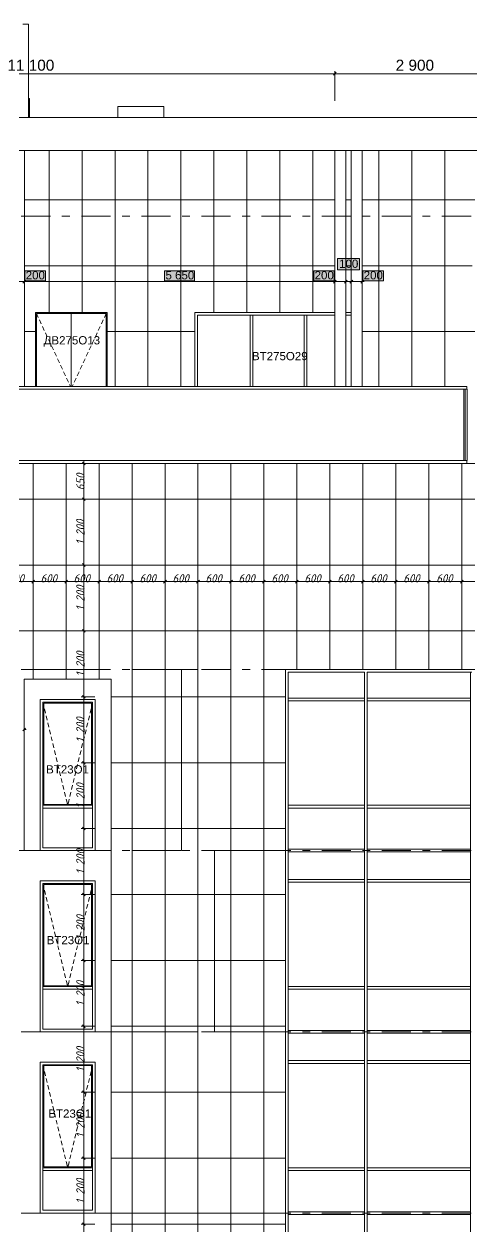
# Model space of a CAD drawing. Header units: millimetres. Extents: x 1499747 to 4230374, y -28481 to 441852.
# Drawn here: x 2795137 to 2803287, y 8664 to 30567 of the extents above; entities that cross this region are included whole.
import ezdxf
from ezdxf.xclip import XClip

# ---------------------------------------------------------------- set-up
doc = ezdxf.new("R2010")
doc.units = ezdxf.units.MM
doc.header["$MEASUREMENT"] = 0
doc.header["$XCLIPFRAME"] = 0
doc.linetypes.add('Штрих-Штриховая', pattern=[1093.611073, 529.166651, -211.666656, 141.111112, -211.666656])
for name, color, linetype, lineweight in [('3 Фасад_27_0_Ном._пера__20_Ном._пера__1', 1, 'Continuous', 18), ('3 Фасад_27_Витражные окна_Ном._пера__1_Ном._пера__7', 7, 'Continuous', 18), ('3 Фасад_27_Витражные окна_Ном._пера__20_Ном._пера__1', 1, 'Continuous', 18), ('3 Фасад_27_Витражные окна_Ном._пера__92_Ном._пера__233', 233, 'Continuous', 18), ('3 Фасад_27_Двери Archicad_Ном._пера__1_Ном._пера__7', 7, 'Continuous', 18), ('3 Фасад_27_Двери Archicad_Ном._пера__3_Ном._пера__30', 30, 'Continuous', 18), ('3 Фасад_27_Конструктив - Колонны_Ном._пера__8_Ном._пера__12', 12, 'Continuous', 18), ('3 Фасад_27_Конструктив - Стены Ненесущие Газоблок_Ном._пера__1_Ном._пера__7', 7, 'Continuous', 18), ('3 Фасад_27_Отделка керамика_Ном._пера__1_Ном._пера__7', 7, 'Continuous', 18), ('3 Фасад_27_Отделка керамика_Ном._пера__74_Ном._пера__255', 255, 'Continuous', 18), ('3 Фасад_27_Отделка керамика_Ном._пера__89_Ном._пера__111', 111, 'Continuous', 18), ('3 Фасад_27_Парапет_Ном._пера__20_Ном._пера__1', 1, 'Continuous', 18), ('3 Фасад_27_Размер - ГКЛ перегородки_Ном._пера__20_Ном._пера__1', 1, 'Continuous', 18), ('3 Фасад_27_Размер - ГКЛ перегородки_Ном._пера__5_Ном._пера__5', 5, 'Continuous', 18), ('3 Фасад_27_Размер - Общий_Ном._пера__125_Ном._пера__255', 255, 'Continuous', 18), ('3 Фасад_27_Размер - Общий_Ном._пера__1_Ном._пера__7', 7, 'Continuous', 18), ('3 Фасад_27_Сетка кладки_Ном._пера__1_Ном._пера__7', 7, 'Continuous', 18)]:
    doc.layers.add(name, color=color, linetype=linetype, lineweight=lineweight)
doc.layers.add('Чертеж и Рисунок', color=7, linetype='Continuous')
doc.styles.add('СГЕНЕРИР_СТИЛЬ_1', font='')
doc.styles.add('СГЕНЕРИР_СТИЛЬ_2', font='arial.ttf')
doc.styles.get('СГЕНЕРИР_СТИЛЬ_1').set_extended_font_data('GOST Common', italic=True)

# ---------------------------------------------------------------- blocks, each defined once
blk = doc.blocks.new('Чертеж_7_27', base_point=(1694889, 9891))
at = {"layer": '3 Фасад_27_Размер - Общий_Ном._пера__125_Ном._пера__255', "linetype": 'Continuous', "true_color": 0x939598}
for points in [[(1694639, 53763), (1695039, 53763), (1695039, 53970), (1694639, 53970)], [(1694639, 53763), (1695039, 53763), (1695039, 53970), (1694639, 53970)], [(1694639, 53763), (1695039, 53763), (1695039, 53970), (1694639, 53970)], [(1688949, 53566), (1689322, 53566), (1689322, 53746), (1688949, 53746)], [(1691492, 53566), (1692036, 53566), (1692036, 53746), (1691492, 53746)], [(1694206, 53566), (1694579, 53566), (1694579, 53746), (1694206, 53746)], [(1695099, 53566), (1695472, 53566), (1695472, 53746), (1695099, 53746)]]:
    blk.add_hatch(color=252, dxfattribs=at).paths.add_polyline_path(points)
at = {"layer": '3 Фасад_27_0_Ном._пера__20_Ном._пера__1', "color": 252, "linetype": 'Штрих-Штриховая', "true_color": 0x939598}
for p, q in [((1677947, 54741), (1716089, 54741)), ((1677947, 50241), (1716089, 50241)), ((1677947, 46491), (1716089, 46491)), ((1677947, 43191), (1716089, 43191)), ((1677947, 39891), (1716089, 39891)), ((1677947, 36591), (1716089, 36591))]:
    blk.add_line(p, q, dxfattribs=at)
at = {"layer": '3 Фасад_27_Витражные окна_Ном._пера__1_Ном._пера__7', "color": 252, "linetype": 'Continuous', "true_color": 0x939598}
for p, q in [((1692089, 52941), (1692089, 51641)), ((1693047, 52941), (1692089, 52941)), ((1693072, 52941), (1693047, 52941)), ((1693047, 51641), (1693047, 52941)), ((1693097, 52941), (1693072, 52941)), ((1693097, 51641), (1693097, 52941)), ((1694031, 52941), (1693097, 52941)), ((1694056, 52941), (1694031, 52941)), ((1694031, 51641), (1694031, 52941)), ((1694081, 52941), (1694056, 52941)), ((1694081, 51641), (1694081, 52941)), ((1694589, 52941), (1694081, 52941)), ((1694889, 52941), (1694789, 52941)), ((1681789, 51641), (1696813, 51641)), ((1681789, 51591), (1696813, 51591)), ((1696813, 51641), (1696989, 51641)), ((1696813, 51591), (1696954, 51591)), ((1696934, 50291), (1696934, 51591)), ((1696954, 51591), (1696961, 51591)), ((1696961, 51591), (1696968, 51591)), ((1696961, 50291), (1696961, 51591)), ((1696968, 51591), (1696989, 51591)), ((1696989, 51641), (1696989, 51591)), ((1696989, 51591), (1696996, 51591)), ((1696996, 50291), (1696996, 51591)), ((1681824, 50291), (1696813, 50291)), ((1692099, 50241), (1696813, 50241)), ((1696813, 50291), (1696954, 50291)), ((1696813, 50241), (1696989, 50241)), ((1696961, 50291), (1696954, 50291)), ((1696968, 50291), (1696961, 50291)), ((1696968, 50291), (1696989, 50291)), ((1696996, 50291), (1696989, 50291)), ((1696989, 50241), (1696989, 50291)), ((1693689, 46491), (1695153, 46491)), ((1693689, 46491), (1693689, 45941)), ((1693739, 46441), (1695128, 46441)), ((1693739, 46441), (1693739, 45966)), ((1695128, 45966), (1695128, 46441)), ((1695153, 46491), (1697084, 46491)), ((1695178, 46441), (1697084, 46441)), ((1695178, 45966), (1695178, 46441)), ((1697059, 45941), (1697059, 46441)), ((1689278, 45891), (1689728, 45891)), ((1689278, 45591), (1689278, 45891)), ((1690163, 45876), (1689293, 45876)), ((1689293, 45876), (1689293, 44031)), ((1689728, 45891), (1690178, 45891)), ((1690163, 44031), (1690163, 45876)), ((1690178, 45591), (1690178, 45891)), ((1693689, 45941), (1693689, 43991)), ((1693739, 45966), (1695128, 45966)), ((1693739, 45966), (1693739, 45941)), ((1693739, 45941), (1693739, 45916)), ((1693739, 45916), (1695128, 45916)), ((1693739, 45916), (1693739, 44016)), ((1695128, 45941), (1695128, 45966)), ((1695128, 45916), (1695128, 45941)), ((1695128, 44016), (1695128, 45916)), ((1695178, 45966), (1697059, 45966)), ((1695178, 45941), (1695178, 45966)), ((1695178, 45916), (1695178, 45941)), ((1695178, 45916), (1697059, 45916)), ((1695178, 44016), (1695178, 45916)), ((1697059, 43991), (1697059, 45941)), ((1689278, 44191), (1689278, 45591)), ((1690178, 44191), (1690178, 45591)), ((1689278, 44016), (1689278, 44191)), ((1689293, 44031), (1690163, 44031)), ((1690178, 44016), (1690178, 44191)), ((1689278, 43991), (1689278, 44016)), ((1689728, 44016), (1689278, 44016)), ((1689278, 43966), (1689278, 43991)), ((1689278, 43241), (1689278, 43966)), ((1689728, 43966), (1689278, 43966)), ((1690178, 44016), (1689728, 44016)), ((1690178, 43966), (1689728, 43966)), ((1690178, 43991), (1690178, 44016)), ((1690178, 43966), (1690178, 43991)), ((1690178, 43241), (1690178, 43966)), ((1693689, 43991), (1693689, 43191)), ((1693739, 44016), (1695128, 44016)), ((1693739, 44016), (1693739, 43991)), ((1693739, 43991), (1693739, 43966)), ((1693739, 43966), (1695128, 43966)), ((1693739, 43966), (1693739, 43216)), ((1695128, 43991), (1695128, 44016)), ((1695128, 43966), (1695128, 43991)), ((1695128, 43216), (1695128, 43966)), ((1695178, 44016), (1697059, 44016)), ((1695178, 43991), (1695178, 44016)), ((1695178, 43966), (1695178, 43991)), ((1695178, 43966), (1697059, 43966)), ((1695178, 43216), (1695178, 43966)), ((1697059, 43191), (1697059, 43991)), ((1689728, 43241), (1689278, 43241)), ((1690178, 43241), (1689728, 43241)), ((1693689, 43191), (1693689, 42641)), ((1693739, 43216), (1695128, 43216)), ((1693739, 43216), (1693739, 43191)), ((1693739, 43191), (1693739, 43166)), ((1693739, 43166), (1695128, 43166)), ((1693739, 43166), (1693739, 42666)), ((1695128, 43191), (1695128, 43216)), ((1695128, 43166), (1695128, 43191)), ((1695128, 42666), (1695128, 43166)), ((1695178, 43216), (1697059, 43216)), ((1695178, 43191), (1695178, 43216)), ((1695178, 43166), (1695178, 43191)), ((1695178, 43166), (1697059, 43166)), ((1695178, 42666), (1695178, 43166)), ((1697059, 42641), (1697059, 43191)), ((1689278, 42591), (1689728, 42591)), ((1689278, 42291), (1689278, 42591)), ((1690163, 42576), (1689293, 42576)), ((1689293, 42576), (1689293, 40731)), ((1689728, 42591), (1690178, 42591)), ((1690163, 40731), (1690163, 42576)), ((1690178, 42291), (1690178, 42591)), ((1693689, 42641), (1693689, 40691)), ((1693739, 42666), (1695128, 42666)), ((1693739, 42666), (1693739, 42641)), ((1693739, 42641), (1693739, 42616)), ((1693739, 42616), (1695128, 42616)), ((1693739, 42616), (1693739, 40716)), ((1695128, 42641), (1695128, 42666)), ((1695128, 42616), (1695128, 42641)), ((1695128, 40716), (1695128, 42616)), ((1695178, 42666), (1697059, 42666)), ((1695178, 42641), (1695178, 42666)), ((1695178, 42616), (1695178, 42641)), ((1695178, 42616), (1697059, 42616)), ((1695178, 40716), (1695178, 42616)), ((1697059, 40691), (1697059, 42641)), ((1689278, 40891), (1689278, 42291)), ((1690178, 40891), (1690178, 42291)), ((1689278, 40716), (1689278, 40891)), ((1690178, 40716), (1690178, 40891)), ((1689278, 40691), (1689278, 40716)), ((1689728, 40716), (1689278, 40716)), ((1689278, 40666), (1689278, 40691)), ((1689278, 39941), (1689278, 40666)), ((1689728, 40666), (1689278, 40666)), ((1689293, 40731), (1690163, 40731)), ((1690178, 40716), (1689728, 40716)), ((1690178, 40666), (1689728, 40666)), ((1690178, 40691), (1690178, 40716)), ((1690178, 40666), (1690178, 40691)), ((1690178, 39941), (1690178, 40666)), ((1693689, 40691), (1693689, 39891)), ((1693739, 40716), (1695128, 40716)), ((1693739, 40716), (1693739, 40691)), ((1693739, 40691), (1693739, 40666)), ((1693739, 40666), (1695128, 40666)), ((1693739, 40666), (1693739, 39916)), ((1695128, 40691), (1695128, 40716)), ((1695128, 40666), (1695128, 40691)), ((1695128, 39916), (1695128, 40666)), ((1695178, 40716), (1697059, 40716)), ((1695178, 40691), (1695178, 40716)), ((1695178, 40666), (1695178, 40691)), ((1695178, 40666), (1697059, 40666)), ((1695178, 39916), (1695178, 40666)), ((1697059, 39891), (1697059, 40691)), ((1689728, 39941), (1689278, 39941)), ((1690178, 39941), (1689728, 39941)), ((1693689, 39891), (1693689, 39341)), ((1693739, 39916), (1695128, 39916)), ((1693739, 39916), (1693739, 39891)), ((1693739, 39891), (1693739, 39866)), ((1693739, 39866), (1695128, 39866)), ((1693739, 39866), (1693739, 39366)), ((1695128, 39891), (1695128, 39916)), ((1695128, 39866), (1695128, 39891)), ((1695128, 39366), (1695128, 39866)), ((1695178, 39916), (1697059, 39916)), ((1695178, 39891), (1695178, 39916)), ((1695178, 39866), (1695178, 39891)), ((1695178, 39866), (1697059, 39866)), ((1695178, 39366), (1695178, 39866)), ((1697059, 39341), (1697059, 39891)), ((1689278, 39291), (1689728, 39291)), ((1689278, 38991), (1689278, 39291)), ((1690163, 39276), (1689293, 39276)), ((1689293, 39276), (1689293, 37431)), ((1689728, 39291), (1690178, 39291)), ((1690163, 37431), (1690163, 39276)), ((1690178, 38991), (1690178, 39291)), ((1693689, 39341), (1693689, 37391)), ((1693739, 39366), (1695128, 39366)), ((1693739, 39366), (1693739, 39341)), ((1693739, 39341), (1693739, 39316)), ((1693739, 39316), (1695128, 39316)), ((1693739, 39316), (1693739, 37416)), ((1695128, 39341), (1695128, 39366)), ((1695128, 39316), (1695128, 39341)), ((1695128, 37416), (1695128, 39316)), ((1695178, 39366), (1697059, 39366)), ((1695178, 39341), (1695178, 39366)), ((1695178, 39316), (1695178, 39341)), ((1695178, 39316), (1697059, 39316)), ((1695178, 37416), (1695178, 39316)), ((1697059, 37391), (1697059, 39341)), ((1689278, 37591), (1689278, 38991)), ((1690178, 37591), (1690178, 38991)), ((1689278, 37416), (1689278, 37591)), ((1690178, 37416), (1690178, 37591)), ((1689278, 37391), (1689278, 37416)), ((1689728, 37416), (1689278, 37416)), ((1689278, 37366), (1689278, 37391)), ((1689278, 36641), (1689278, 37366)), ((1689728, 37366), (1689278, 37366)), ((1689293, 37431), (1690163, 37431)), ((1690178, 37416), (1689728, 37416)), ((1690178, 37366), (1689728, 37366)), ((1690178, 37391), (1690178, 37416)), ((1690178, 37366), (1690178, 37391)), ((1690178, 36641), (1690178, 37366)), ((1693689, 37391), (1693689, 36591)), ((1693739, 37416), (1695128, 37416)), ((1693739, 37416), (1693739, 37391)), ((1693739, 37391), (1693739, 37366)), ((1693739, 37366), (1695128, 37366)), ((1693739, 37366), (1693739, 36616)), ((1695128, 37391), (1695128, 37416)), ((1695128, 37366), (1695128, 37391)), ((1695128, 36616), (1695128, 37366)), ((1695178, 37416), (1697059, 37416)), ((1695178, 37391), (1695178, 37416)), ((1695178, 37366), (1695178, 37391)), ((1695178, 37366), (1697059, 37366)), ((1695178, 36616), (1695178, 37366)), ((1697059, 36591), (1697059, 37391)), ((1689728, 36641), (1689278, 36641)), ((1690178, 36641), (1689728, 36641)), ((1693689, 36591), (1693689, 36041)), ((1693739, 36616), (1695128, 36616)), ((1693739, 36616), (1693739, 36591)), ((1693739, 36591), (1693739, 36566)), ((1695128, 36591), (1695128, 36616)), ((1695128, 36566), (1695128, 36591)), ((1695178, 36616), (1697059, 36616)), ((1695178, 36591), (1695178, 36616)), ((1695178, 36566), (1695178, 36591)), ((1697059, 36041), (1697059, 36591)), ((1693739, 36566), (1695128, 36566)), ((1693739, 36566), (1693739, 36066)), ((1695128, 36066), (1695128, 36566)), ((1695178, 36566), (1697059, 36566)), ((1695178, 36066), (1695178, 36566))]:
    blk.add_line(p, q, dxfattribs=at)
at = {"layer": '3 Фасад_27_Витражные окна_Ном._пера__92_Ном._пера__233', "color": 252, "linetype": 'Continuous', "true_color": 0x939598}
for p, q in [((1689278, 45876), (1689292, 45819)), ((1690178, 45876), (1690165, 45819)), ((1689304, 45770), (1689323, 45692)), ((1689334, 45644), (1689353, 45566)), ((1690122, 45644), (1690104, 45566)), ((1690153, 45770), (1690134, 45692)), ((1689365, 45517), (1689384, 45439)), ((1689395, 45391), (1689414, 45313)), ((1690061, 45391), (1690043, 45313)), ((1690092, 45517), (1690073, 45439)), ((1689426, 45264), (1689445, 45187)), ((1689456, 45138), (1689475, 45060)), ((1690000, 45138), (1689982, 45060)), ((1690031, 45264), (1690012, 45187)), ((1689487, 45012), (1689506, 44934)), ((1689970, 45012), (1689951, 44934)), ((1689517, 44885), (1689536, 44808)), ((1689548, 44759), (1689567, 44681)), ((1689909, 44759), (1689890, 44681)), ((1689939, 44885), (1689921, 44808)), ((1689578, 44633), (1689597, 44555)), ((1689609, 44506), (1689628, 44428)), ((1689848, 44506), (1689829, 44428)), ((1689878, 44633), (1689860, 44555)), ((1689639, 44380), (1689658, 44302)), ((1689670, 44253), (1689689, 44176)), ((1689787, 44253), (1689768, 44176)), ((1689817, 44380), (1689799, 44302)), ((1689700, 44127), (1689710, 44089)), ((1689710, 44089), (1689724, 44031)), ((1689724, 44031), (1689727, 44016)), ((1689733, 44031), (1689730, 44016)), ((1689747, 44089), (1689733, 44031)), ((1689756, 44127), (1689747, 44089)), ((1689278, 42576), (1689292, 42519)), ((1690178, 42576), (1690165, 42519)), ((1689304, 42470), (1689323, 42392)), ((1689334, 42344), (1689353, 42266)), ((1690122, 42344), (1690104, 42266)), ((1690153, 42470), (1690134, 42392)), ((1689365, 42217), (1689384, 42139)), ((1689395, 42091), (1689414, 42013)), ((1690061, 42091), (1690043, 42013)), ((1690092, 42217), (1690073, 42139)), ((1689426, 41964), (1689445, 41887)), ((1689456, 41838), (1689475, 41760)), ((1690000, 41838), (1689982, 41760)), ((1690031, 41964), (1690012, 41887)), ((1689487, 41712), (1689506, 41634)), ((1689970, 41712), (1689951, 41634)), ((1689517, 41585), (1689536, 41508)), ((1689548, 41459), (1689567, 41381)), ((1689909, 41459), (1689890, 41381)), ((1689939, 41585), (1689921, 41508)), ((1689578, 41333), (1689597, 41255)), ((1689609, 41206), (1689628, 41128)), ((1689848, 41206), (1689829, 41128)), ((1689878, 41333), (1689860, 41255)), ((1689639, 41080), (1689658, 41002)), ((1689817, 41080), (1689799, 41002)), ((1689670, 40953), (1689689, 40876)), ((1689700, 40827), (1689710, 40789)), ((1689710, 40789), (1689724, 40731)), ((1689747, 40789), (1689733, 40731)), ((1689756, 40827), (1689747, 40789)), ((1689787, 40953), (1689768, 40876)), ((1689724, 40731), (1689727, 40716)), ((1689733, 40731), (1689730, 40716)), ((1689278, 39276), (1689292, 39219)), ((1690178, 39276), (1690165, 39219)), ((1689304, 39170), (1689323, 39092)), ((1689334, 39044), (1689353, 38966)), ((1690122, 39044), (1690104, 38966)), ((1690153, 39170), (1690134, 39092)), ((1689365, 38917), (1689384, 38839)), ((1689395, 38791), (1689414, 38713)), ((1690061, 38791), (1690043, 38713)), ((1690092, 38917), (1690073, 38839)), ((1689426, 38664), (1689445, 38587)), ((1690031, 38664), (1690012, 38587)), ((1689456, 38538), (1689475, 38460)), ((1689487, 38412), (1689506, 38334)), ((1689970, 38412), (1689951, 38334)), ((1690000, 38538), (1689982, 38460)), ((1689517, 38285), (1689536, 38208)), ((1689548, 38159), (1689567, 38081)), ((1689909, 38159), (1689890, 38081)), ((1689939, 38285), (1689921, 38208)), ((1689578, 38033), (1689597, 37955)), ((1689609, 37906), (1689628, 37828)), ((1689848, 37906), (1689829, 37828)), ((1689878, 38033), (1689860, 37955)), ((1689639, 37780), (1689658, 37702)), ((1689817, 37780), (1689799, 37702)), ((1689670, 37653), (1689689, 37576)), ((1689700, 37527), (1689710, 37489)), ((1689710, 37489), (1689724, 37431)), ((1689747, 37489), (1689733, 37431)), ((1689756, 37527), (1689747, 37489)), ((1689787, 37653), (1689768, 37576)), ((1689724, 37431), (1689727, 37416)), ((1689733, 37431), (1689730, 37416))]:
    blk.add_line(p, q, dxfattribs=at)
at = {"layer": '3 Фасад_27_Двери Archicad_Ном._пера__1_Ном._пера__7', "color": 252, "linetype": 'Continuous', "true_color": 0x939598}
for p, q in [((1689794, 52971), (1689159, 52971)), ((1689159, 52971), (1689159, 51641)), ((1689794, 51641), (1689794, 52971)), ((1689794, 52971), (1690429, 52971)), ((1690429, 52971), (1690429, 51641))]:
    blk.add_line(p, q, dxfattribs=at)
at = {"layer": '3 Фасад_27_Двери Archicad_Ном._пера__3_Ном._пера__30', "color": 252, "linetype": 'Continuous', "true_color": 0x939598}
for p, q in [((1689033, 56884), (1689014, 56884)), ((1689033, 56541), (1689033, 56884)), ((1689159, 52971), (1689193, 52899)), ((1689214, 52853), (1689247, 52781)), ((1690374, 52853), (1690340, 52781)), ((1690429, 52971), (1690395, 52899)), ((1689269, 52736), (1689302, 52663)), ((1689323, 52618), (1689357, 52545)), ((1690264, 52618), (1690231, 52545)), ((1690319, 52736), (1690285, 52663)), ((1689378, 52500), (1689412, 52427)), ((1689433, 52382), (1689467, 52309)), ((1690155, 52382), (1690121, 52309)), ((1690210, 52500), (1690176, 52427)), ((1689488, 52264), (1689522, 52192)), ((1689543, 52146), (1689576, 52074)), ((1690045, 52146), (1690011, 52074)), ((1690100, 52264), (1690066, 52192)), ((1689598, 52028), (1689631, 51956)), ((1689652, 51910), (1689686, 51838)), ((1689935, 51910), (1689902, 51838)), ((1689990, 52028), (1689957, 51956)), ((1689707, 51793), (1689741, 51720)), ((1689881, 51793), (1689847, 51720)), ((1689760, 51679), (1689778, 51641)), ((1689828, 51679), (1689810, 51641))]:
    blk.add_line(p, q, dxfattribs=at)
at = {"layer": '3 Фасад_27_Конструктив - Колонны_Ном._пера__8_Ном._пера__12', "color": 252, "linetype": 'Continuous', "true_color": 0x939598}
for p, q in [((1688939, 51641), (1688939, 55941)), ((1694589, 51641), (1694589, 55941)), ((1694789, 51641), (1694789, 55941)), ((1694889, 51641), (1694889, 55941)), ((1695089, 51641), (1695089, 55941))]:
    blk.add_line(p, q, dxfattribs=at)
at = {"layer": '3 Фасад_27_Конструктив - Стены Ненесущие Газоблок_Ном._пера__1_Ном._пера__7', "color": 252, "linetype": 'Continuous', "true_color": 0x939598}
for p, q in [((1688914, 58241), (1689014, 58241)), ((1689014, 58241), (1689014, 56541)), ((1690639, 56741), (1690759, 56741)), ((1690639, 56541), (1690639, 56741)), ((1691359, 56741), (1690759, 56741)), ((1691359, 56741), (1691479, 56741)), ((1691479, 56741), (1691479, 56541))]:
    blk.add_line(p, q, dxfattribs=at)
at = {"layer": '3 Фасад_27_Отделка керамика_Ном._пера__1_Ном._пера__7', "color": 252, "linetype": 'Continuous', "true_color": 0x939598}
for p, q in [((1689099, 50241), (1688499, 50241)), ((1690299, 50241), (1689099, 50241)), ((1689099, 46491), (1689099, 50241)), ((1691499, 50241), (1690299, 50241)), ((1690299, 50241), (1690299, 46491)), ((1692099, 50241), (1691499, 50241)), ((1691499, 46491), (1691499, 50241)), ((1693899, 50241), (1692099, 50241)), ((1692099, 50241), (1692099, 46491)), ((1694499, 50241), (1693899, 50241)), ((1693899, 46491), (1693899, 50241)), ((1694499, 50241), (1694499, 46491)), ((1696299, 50241), (1694499, 50241)), ((1697139, 50241), (1696299, 50241)), ((1696813, 50241), (1696299, 50241)), ((1696299, 46491), (1696299, 50241)), ((1697139, 50241), (1696989, 50241)), ((1696989, 50241), (1697139, 50241)), ((1690299, 46491), (1689099, 46491)), ((1690899, 39891), (1690899, 46491)), ((1690899, 46491), (1691499, 46491)), ((1691499, 46491), (1691799, 46491)), ((1692099, 46491), (1691799, 46491)), ((1691799, 46491), (1691799, 43191)), ((1693299, 43191), (1693299, 46491)), ((1693299, 46491), (1693899, 46491)), ((1693899, 46491), (1694499, 46491)), ((1694499, 46491), (1696299, 46491)), ((1696299, 46491), (1697139, 46491)), ((1688934, 46311), (1690519, 46311)), ((1688934, 43191), (1688934, 46311)), ((1690519, 46311), (1690519, 39891)), ((1688499, 43191), (1688934, 43191)), ((1690899, 43191), (1691499, 43191)), ((1691499, 43191), (1691499, 39891)), ((1691799, 43191), (1691499, 43191)), ((1692399, 39891), (1692399, 43191)), ((1692399, 43191), (1693299, 43191)), ((1693299, 43191), (1693299, 39891)), ((1693689, 43191), (1693299, 43191)), ((1690519, 39891), (1690519, 36591)), ((1690519, 39891), (1690899, 39891)), ((1691499, 39891), (1690899, 39891)), ((1690899, 39891), (1690899, 36591)), ((1691499, 36591), (1691499, 39891)), ((1691499, 39891), (1692099, 39891)), ((1692099, 39891), (1692099, 36591)), ((1692699, 39891), (1692399, 39891)), ((1692699, 39891), (1693299, 39891)), ((1692699, 36591), (1692699, 39891)), ((1693299, 39891), (1693689, 39891)), ((1690519, 36591), (1690519, 29991)), ((1690899, 36591), (1690519, 36591)), ((1690899, 33291), (1690899, 36591)), ((1690899, 36591), (1691499, 36591)), ((1691499, 36591), (1691499, 33291)), ((1692099, 36591), (1691499, 36591)), ((1692099, 33291), (1692099, 36591)), ((1692099, 36591), (1692699, 36591)), ((1692699, 36591), (1693299, 36591)), ((1693299, 36591), (1693299, 33291)), ((1693689, 36591), (1693299, 36591))]:
    blk.add_line(p, q, dxfattribs=at)
at = {"layer": '3 Фасад_27_Отделка керамика_Ном._пера__74_Ном._пера__255', "color": 252, "linetype": 'Continuous', "true_color": 0x939598}
for p, q in [((1689139, 51641), (1689139, 52991)), ((1689139, 52991), (1690449, 52991)), ((1690449, 52991), (1690449, 51641)), ((1692039, 51641), (1692039, 52991)), ((1692039, 52991), (1694589, 52991)), ((1694789, 52991), (1694889, 52991)), ((1690519, 46311), (1690519, 46301))]:
    blk.add_line(p, q, dxfattribs=at)
at = {"layer": '3 Фасад_27_Отделка керамика_Ном._пера__89_Ном._пера__111', "color": 252, "linetype": 'Continuous', "true_color": 0x939598}
for p, q in [((1689228, 45941), (1690228, 45941)), ((1689228, 43191), (1689228, 45941)), ((1690228, 45941), (1690228, 43191)), ((1690228, 43191), (1689228, 43191)), ((1689228, 39891), (1689228, 42641)), ((1689228, 42641), (1690228, 42641)), ((1690228, 42641), (1690228, 39891)), ((1690228, 39891), (1689228, 39891)), ((1689228, 36591), (1689228, 39341)), ((1689228, 39341), (1690228, 39341)), ((1690228, 39341), (1690228, 36591)), ((1690228, 36591), (1689228, 36591))]:
    blk.add_line(p, q, dxfattribs=at)
at = {"layer": '3 Фасад_27_Парапет_Ном._пера__20_Ном._пера__1', "color": 252, "linetype": 'Continuous', "true_color": 0x939598}
for p, q in [((1681439, 56541), (1697489, 56541)), ((1681439, 55941), (1697489, 55941))]:
    blk.add_line(p, q, dxfattribs=at)
at = {"layer": '3 Фасад_27_Размер - ГКЛ перегородки_Ном._пера__20_Ном._пера__1', "color": 252, "linetype": 'Continuous', "true_color": 0x939598}
for p, q in [((1696839, 50241), (1689973, 50241)), ((1690045, 50216), (1689995, 50266)), ((1690020, 50241), (1690020, 50279)), ((1690020, 49591), (1690020, 50241)), ((1696839, 49591), (1689973, 49591)), ((1696839, 49591), (1689973, 49591)), ((1689995, 49616), (1690045, 49566)), ((1689995, 49616), (1690045, 49566)), ((1690020, 48391), (1690020, 49591)), ((1689995, 48416), (1690045, 48366)), ((1689995, 48416), (1690045, 48366)), ((1696839, 48391), (1689973, 48391)), ((1696839, 48391), (1689973, 48391)), ((1690020, 47191), (1690020, 48391)), ((1696839, 47191), (1689973, 47191)), ((1696839, 47191), (1689973, 47191)), ((1689995, 47216), (1690045, 47166)), ((1689995, 47216), (1690045, 47166)), ((1690020, 45991), (1690020, 47191)), ((1689995, 46016), (1690045, 45966)), ((1689995, 46016), (1690045, 45966)), ((1690219, 45991), (1689973, 45991)), ((1690219, 45991), (1689973, 45991)), ((1690020, 44791), (1690020, 45991)), ((1690219, 44791), (1689973, 44791)), ((1690219, 44791), (1689973, 44791)), ((1689995, 44816), (1690045, 44766)), ((1689995, 44816), (1690045, 44766)), ((1690020, 43591), (1690020, 44791)), ((1690219, 43591), (1689973, 43591)), ((1690219, 43591), (1689973, 43591)), ((1689995, 43616), (1690045, 43566)), ((1689995, 43616), (1690045, 43566)), ((1690020, 42391), (1690020, 43591)), ((1690219, 42391), (1689973, 42391)), ((1690219, 42391), (1689973, 42391)), ((1689995, 42416), (1690045, 42366)), ((1689995, 42416), (1690045, 42366)), ((1690020, 41191), (1690020, 42391)), ((1690219, 41191), (1689973, 41191)), ((1690219, 41191), (1689973, 41191)), ((1689995, 41216), (1690045, 41166)), ((1689995, 41216), (1690045, 41166)), ((1690020, 39991), (1690020, 41191)), ((1690219, 39991), (1689973, 39991)), ((1690219, 39991), (1689973, 39991)), ((1689995, 40016), (1690045, 39966)), ((1689995, 40016), (1690045, 39966)), ((1690020, 38791), (1690020, 39991)), ((1690219, 38791), (1689973, 38791)), ((1690219, 38791), (1689973, 38791)), ((1689995, 38816), (1690045, 38766)), ((1689995, 38816), (1690045, 38766)), ((1690020, 37591), (1690020, 38791)), ((1690219, 37591), (1689973, 37591)), ((1690219, 37591), (1689973, 37591)), ((1689995, 37616), (1690045, 37566)), ((1689995, 37616), (1690045, 37566)), ((1690020, 36391), (1690020, 37591)), ((1690219, 36391), (1689973, 36391)), ((1690219, 36391), (1689973, 36391)), ((1689995, 36416), (1690045, 36366)), ((1689995, 36416), (1690045, 36366)), ((1690020, 35191), (1690020, 36391))]:
    blk.add_line(p, q, dxfattribs=at)
at = {"layer": '3 Фасад_27_Размер - ГКЛ перегородки_Ном._пера__5_Ном._пера__5', "color": 252, "linetype": 'Continuous', "true_color": 0x939598}
for p, q in [((1688499, 48088), (1689099, 48088)), ((1689124, 48113), (1689074, 48063)), ((1689124, 48113), (1689074, 48063)), ((1689099, 46791), (1689099, 48135)), ((1689099, 46791), (1689099, 48135)), ((1689099, 48088), (1689699, 48088)), ((1689724, 48113), (1689674, 48063)), ((1689724, 48113), (1689674, 48063)), ((1689699, 46791), (1689699, 48135)), ((1689699, 46791), (1689699, 48135)), ((1689699, 48088), (1690299, 48088)), ((1690324, 48113), (1690274, 48063)), ((1690324, 48113), (1690274, 48063)), ((1690299, 46791), (1690299, 48135)), ((1690299, 46791), (1690299, 48135)), ((1690299, 48088), (1690899, 48088)), ((1690924, 48113), (1690874, 48063)), ((1690924, 48113), (1690874, 48063)), ((1690899, 46791), (1690899, 48135)), ((1690899, 46791), (1690899, 48135)), ((1690899, 48088), (1691499, 48088)), ((1691524, 48113), (1691474, 48063)), ((1691524, 48113), (1691474, 48063)), ((1691499, 46791), (1691499, 48135)), ((1691499, 46791), (1691499, 48135)), ((1691499, 48088), (1692099, 48088)), ((1692124, 48113), (1692074, 48063)), ((1692124, 48113), (1692074, 48063)), ((1692099, 46791), (1692099, 48135)), ((1692099, 46791), (1692099, 48135)), ((1692099, 48088), (1692699, 48088)), ((1692724, 48113), (1692674, 48063)), ((1692724, 48113), (1692674, 48063)), ((1692699, 46791), (1692699, 48135)), ((1692699, 46791), (1692699, 48135)), ((1692699, 48088), (1693299, 48088)), ((1693324, 48113), (1693274, 48063)), ((1693324, 48113), (1693274, 48063)), ((1693299, 46791), (1693299, 48135)), ((1693299, 46791), (1693299, 48135)), ((1693299, 48088), (1693899, 48088)), ((1693924, 48113), (1693874, 48063)), ((1693924, 48113), (1693874, 48063)), ((1693899, 46791), (1693899, 48135)), ((1693899, 48088), (1694499, 48088)), ((1693899, 48088), (1694499, 48088)), ((1693899, 48088), (1694499, 48088)), ((1694524, 48113), (1694474, 48063)), ((1694524, 48113), (1694474, 48063)), ((1694499, 46791), (1694499, 48135)), ((1694499, 48088), (1695099, 48088)), ((1694499, 48088), (1695099, 48088)), ((1695124, 48113), (1695074, 48063)), ((1695124, 48113), (1695074, 48063)), ((1695099, 46791), (1695099, 48135)), ((1695099, 48088), (1695699, 48088)), ((1695099, 48088), (1695699, 48088)), ((1695724, 48113), (1695674, 48063)), ((1695724, 48113), (1695674, 48063)), ((1695699, 46791), (1695699, 48135)), ((1695699, 48088), (1696299, 48088)), ((1695699, 48088), (1696299, 48088)), ((1696324, 48113), (1696274, 48063)), ((1696324, 48113), (1696274, 48063)), ((1696299, 47491), (1696299, 48135)), ((1696299, 48088), (1696899, 48088)), ((1696924, 48113), (1696874, 48063)), ((1696924, 48113), (1696874, 48063)), ((1696899, 46791), (1696899, 48135)), ((1696899, 48088), (1697139, 48088)), ((1696899, 48088), (1697139, 48088)), ((1688909, 45373), (1688959, 45423)), ((1688934, 45398), (1688971, 45398))]:
    blk.add_line(p, q, dxfattribs=at)
at = {"layer": '3 Фасад_27_Размер - Общий_Ном._пера__1_Ном._пера__7', "color": 252, "linetype": 'Continuous', "true_color": 0x939598}
for p, q in [((1683489, 57337), (1694589, 57337)), ((1694614, 57362), (1694564, 57312)), ((1694614, 57362), (1694564, 57312)), ((1694589, 56841), (1694589, 57384)), ((1694589, 57337), (1697489, 57337)), ((1688739, 53551), (1688939, 53551)), ((1688964, 53576), (1688914, 53526)), ((1688964, 53576), (1688914, 53526)), ((1688939, 53504), (1688939, 53598)), ((1688939, 53504), (1688939, 53598)), ((1688939, 53551), (1694589, 53551)), ((1694614, 53576), (1694564, 53526)), ((1694614, 53576), (1694564, 53526)), ((1694589, 53504), (1694589, 53598)), ((1694589, 53504), (1694589, 53598)), ((1694589, 53551), (1694789, 53551)), ((1694814, 53576), (1694764, 53526)), ((1694814, 53576), (1694764, 53526)), ((1694789, 53504), (1694789, 53598)), ((1694789, 53504), (1694789, 53598)), ((1694789, 53551), (1694889, 53551)), ((1694914, 53576), (1694864, 53526)), ((1694914, 53576), (1694864, 53526)), ((1694889, 53504), (1694889, 53598)), ((1694889, 53551), (1695089, 53551)), ((1694889, 53551), (1695089, 53551)), ((1695064, 53526), (1695114, 53576)), ((1695089, 53504), (1695089, 53598)), ((1695089, 53551), (1695126, 53551))]:
    blk.add_line(p, q, dxfattribs=at)
at = {"layer": '3 Фасад_27_Размер - Общий_Ном._пера__1_Ном._пера__7', "color": 252, "linetype": 'Continuous', "true_color": 0x939598, "flags": 128}
for points in [[(1694639, 53763), (1695039, 53763), (1695039, 53970), (1694639, 53970)], [(1694639, 53763), (1695039, 53763), (1695039, 53970), (1694639, 53970)], [(1694639, 53763), (1695039, 53763), (1695039, 53970), (1694639, 53970)], [(1694639, 53763), (1695039, 53763), (1695039, 53970), (1694639, 53970)], [(1688949, 53566), (1689322, 53566), (1689322, 53746), (1688949, 53746)], [(1691492, 53566), (1692036, 53566), (1692036, 53746), (1691492, 53746)], [(1694206, 53566), (1694579, 53566), (1694579, 53746), (1694206, 53746)], [(1695099, 53566), (1695472, 53566), (1695472, 53746), (1695099, 53746)], [(1695099, 53566), (1695472, 53566), (1695472, 53746), (1695099, 53746)], [(1695099, 53566), (1695472, 53566), (1695472, 53746), (1695099, 53746)], [(1695099, 53566), (1695472, 53566), (1695472, 53746), (1695099, 53746)]]:
    blk.add_lwpolyline(points, close=True, dxfattribs=at)
at = {"layer": '3 Фасад_27_Сетка кладки_Ном._пера__1_Ном._пера__7', "color": 252, "linetype": 'Continuous', "true_color": 0x939598}
for p, q in [((1689389, 55941), (1689389, 52991)), ((1689989, 55941), (1689989, 52991)), ((1690589, 55941), (1690589, 51641)), ((1691189, 55941), (1691189, 51641)), ((1691789, 55941), (1691789, 51641)), ((1692389, 55941), (1692389, 52991)), ((1692989, 55941), (1692989, 52991)), ((1693589, 55941), (1693589, 52991)), ((1694189, 55941), (1694189, 52991)), ((1695389, 55941), (1695389, 51641)), ((1695989, 55941), (1695989, 51641)), ((1696589, 55941), (1696589, 51641)), ((1688939, 55041), (1694589, 55041)), ((1694789, 55041), (1694889, 55041)), ((1695089, 55041), (1697139, 55041)), ((1688939, 53841), (1694589, 53841)), ((1694789, 53841), (1694889, 53841)), ((1695089, 53841), (1697089, 53841)), ((1688939, 52641), (1689139, 52641)), ((1690449, 52641), (1692039, 52641)), ((1695089, 52641), (1697139, 52641)), ((1689099, 50241), (1689099, 46311)), ((1689699, 50241), (1689699, 46311)), ((1690299, 50241), (1690299, 46311)), ((1690899, 50241), (1690899, 19591)), ((1691499, 50241), (1691499, 19591)), ((1692099, 50241), (1692099, 19591)), ((1692699, 50241), (1692699, 19591)), ((1693299, 50241), (1693299, 19591)), ((1693899, 50241), (1693899, 46491)), ((1694499, 50241), (1694499, 46491)), ((1695099, 50241), (1695099, 46491)), ((1695699, 50241), (1695699, 46491)), ((1696299, 50241), (1696299, 46491)), ((1696899, 50241), (1696899, 46491)), ((1697139, 49591), (1681639, 49591)), ((1697139, 48391), (1681639, 48391)), ((1697139, 47191), (1681639, 47191)), ((1693689, 45991), (1690519, 45991)), ((1693689, 44791), (1690519, 44791)), ((1693689, 43591), (1690519, 43591)), ((1693689, 42391), (1690519, 42391)), ((1693689, 41191), (1690519, 41191)), ((1693689, 39991), (1690519, 39991)), ((1693689, 38791), (1690519, 38791)), ((1693689, 37591), (1690519, 37591)), ((1693689, 36391), (1690519, 36391))]:
    blk.add_line(p, q, dxfattribs=at)
at = {"layer": '3 Фасад_27_Витражные окна_Ном._пера__20_Ном._пера__1', "color": 252, "linetype": 'Continuous', "true_color": 0x939598, "char_height": 150, "attachment_point": 4, "style": 'СГЕНЕРИР_СТИЛЬ_2'}
for s, insert in [('\\A1;{\\pql;\\fArial|b0|i0|c204|p0;\\W1.000000;ДВ275О13}', (1689290, 52461)), ('\\A1;{\\pql;\\fArial|b0|i0|c204|p0;\\W1.000000;ВТ275О29}', (1693081, 52194)), ('\\A1;{\\pql;\\fArial|b0|i0|c204|p0;\\W1.000000;ВТ23О1}', (1689335, 44669)), ('\\A1;{\\pql;\\fArial|b0|i0|c204|p0;\\W1.000000;ВТ23О1}', (1689345, 41560)), ('\\A1;{\\pql;\\fArial|b0|i0|c204|p0;\\W1.000000;ВТ23О1}', (1689375, 38401))]:
    blk.add_mtext(s, dxfattribs=dict(at, insert=insert))
at = {"layer": '3 Фасад_27_Размер - ГКЛ перегородки_Ном._пера__20_Ном._пера__1', "color": 252, "linetype": 'Continuous', "true_color": 0x939598, "char_height": 150, "attachment_point": 7, "rotation": 90, "style": 'СГЕНЕРИР_СТИЛЬ_1'}
for s, insert in [('\\A1;{\\pql;\\fGOST Common|b0|i1|c204|p0;\\W1.000000;650}', (1690034, 49752)), ('\\A1;{\\pql;\\fGOST Common|b0|i1|c204|p0;\\W1.000000;1\xa0200}', (1690034, 48761)), ('\\A1;{\\pql;\\fGOST Common|b0|i1|c204|p0;\\W1.000000;1\xa0200}', (1690034, 47561)), ('\\A1;{\\pql;\\fGOST Common|b0|i1|c204|p0;\\W1.000000;1\xa0200}', (1690034, 46361)), ('\\A1;{\\pql;\\fGOST Common|b0|i1|c204|p0;\\W1.000000;1\xa0200}', (1690034, 45161)), ('\\A1;{\\pql;\\fGOST Common|b0|i1|c204|p0;\\W1.000000;1\xa0200}', (1690034, 43961)), ('\\A1;{\\pql;\\fGOST Common|b0|i1|c204|p0;\\W1.000000;1\xa0200}', (1690034, 42761)), ('\\A1;{\\pql;\\fGOST Common|b0|i1|c204|p0;\\W1.000000;1\xa0200}', (1690034, 41561)), ('\\A1;{\\pql;\\fGOST Common|b0|i1|c204|p0;\\W1.000000;1\xa0200}', (1690034, 40361)), ('\\A1;{\\pql;\\fGOST Common|b0|i1|c204|p0;\\W1.000000;1\xa0200}', (1690034, 39161)), ('\\A1;{\\pql;\\fGOST Common|b0|i1|c204|p0;\\W1.000000;1\xa0200}', (1690034, 37961)), ('\\A1;{\\pql;\\fGOST Common|b0|i1|c204|p0;\\W1.000000;1\xa0200}', (1690034, 36761))]:
    blk.add_mtext(s, dxfattribs=dict(at, insert=insert))
at = {"layer": '3 Фасад_27_Размер - ГКЛ перегородки_Ном._пера__20_Ном._пера__1', "color": 252, "linetype": 'Continuous', "true_color": 0x939598, "char_height": 150, "attachment_point": 7, "style": 'СГЕНЕРИР_СТИЛЬ_1'}
for insert in [(1688634, 48074), (1689234, 48074), (1689834, 48074), (1690434, 48074), (1691034, 48074), (1691634, 48074), (1692234, 48074), (1692834, 48074), (1693434, 48074), (1694034, 48074), (1694634, 48074), (1695234, 48074), (1695834, 48074), (1696434, 48074)]:
    blk.add_mtext('\\A1;{\\pql;\\fGOST Common|b0|i1|c204|p0;\\W1.000000;600}', dxfattribs=dict(at, insert=insert))
at = {"layer": '3 Фасад_27_Размер - Общий_Ном._пера__1_Ном._пера__7', "color": 252, "linetype": 'Continuous', "true_color": 0x939598, "attachment_point": 7, "style": 'СГЕНЕРИР_СТИЛЬ_2'}
for s, insert, char_height in [('\\A1;{\\pql;\\fArial|b0|i0|c204|p0;\\W1.000000;11\xa0100}', (1688630, 57389), 200), ('\\A1;{\\pql;\\fArial|b0|i0|c204|p0;\\W1.000000;2\xa0900}', (1695696, 57389), 200), ('\\A1;{\\pql;\\fArial|b0|i0|c204|p0;\\W1.000000;100}', (1694667, 53800), 150), ('\\A1;{\\pql;\\fArial|b0|i0|c204|p0;\\W1.000000;200}', (1688964, 53590), 150), ('\\A1;{\\pql;\\fArial|b0|i0|c204|p0;\\W1.000000;5\xa0650}', (1691507, 53590), 150), ('\\A1;{\\pql;\\fArial|b0|i0|c204|p0;\\W1.000000;200}', (1694221, 53590), 150), ('\\A1;{\\pql;\\fArial|b0|i0|c204|p0;\\W1.000000;200}', (1695114, 53590), 150)]:
    blk.add_mtext(s, dxfattribs=dict(at, insert=insert, char_height=char_height))

msp = doc.modelspace()

# ---------------------------------------------------------------- block references
at = {"layer": 'Чертеж и Рисунок', "linetype": 'Continuous'}
ref = msp.add_blockref('Чертеж_7_27', (2801091.76847, -17783.33842), dxfattribs=at)
XClip(ref).set_block_clipping_path([(1672000, -690.0489564684), (1756000, 59100.2549307365)])

doc.saveas('drawing.dxf')
